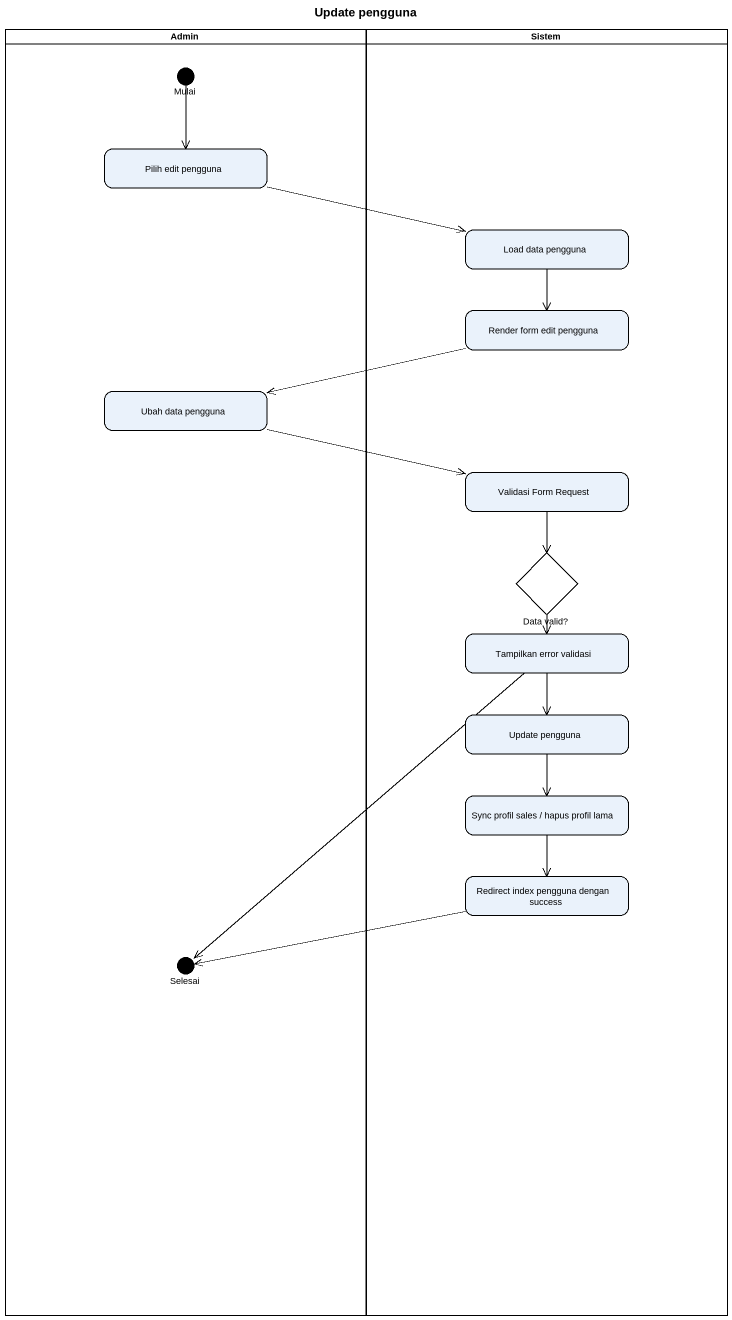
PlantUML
@startuml
title Update pengguna
hide empty description
state Admin <<partition>> {
  state Mulai <<choice>>
  state "Pilih edit pengguna" as Pilih_edit_pengguna
  state "Ubah data pengguna" as Ubah_data_pengguna
  state Selesai <<choice>>
}
state Sistem <<partition>> {
  state "Load data pengguna" as Load_data_pengguna
  state "Render form edit pengguna" as Render_form_edit_pengguna
  state "Validasi Form Request" as Validasi_Form_Request
  state "Data valid?" as Data_valid <<choice>>
  state "Tampilkan error validasi" as Tampilkan_error_validasi
  state "Update pengguna" as Update_pengguna
  state "Sync profil sales / hapus profil lama" as Sync_profil_sales_hapus
  state "Redirect index pengguna dengan success" as Redirect_index_pengguna
}
Mulai --> Pilih_edit_pengguna
Pilih_edit_pengguna -right-> Load_data_pengguna
Load_data_pengguna --> Render_form_edit_pengguna
Render_form_edit_pengguna -left-> Ubah_data_pengguna
Ubah_data_pengguna -right-> Validasi_Form_Request
Validasi_Form_Request --> Data_valid
Data_valid --> Tampilkan_error_validasi
Data_valid --> Update_pengguna
Tampilkan_error_validasi --> Selesai
Update_pengguna --> Sync_profil_sales_hapus
Sync_profil_sales_hapus --> Redirect_index_pengguna
Redirect_index_pengguna -left-> Selesai
@enduml
